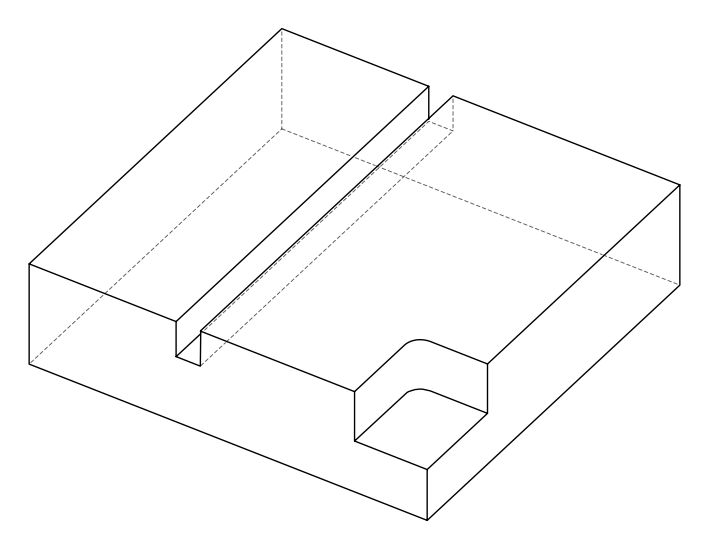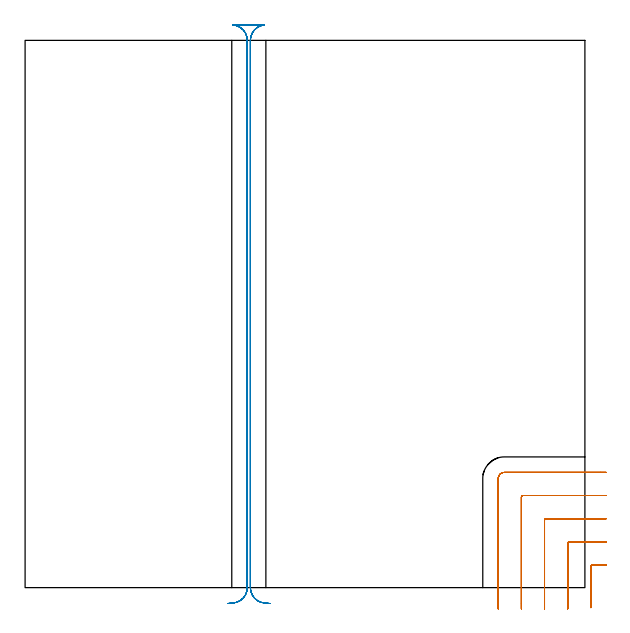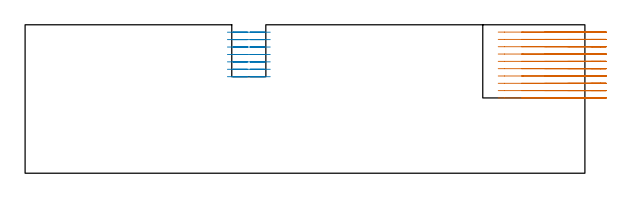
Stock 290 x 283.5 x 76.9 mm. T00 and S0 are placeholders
(PLAN: 2 operations, 0 tool changes, 18 min)
(1 MILL_CORNER_NOTCH_RECTANGULAR | CORNER_NOTCH_RECTANGULAR | NXT0201_012 | Follow Part, ap 4, ae 75% | 8.99 min | 134719 mm3)
(2 MILL_RECTANGULAR_SLOT | SLOT_RECTANGULAR | NXT0201_012 | Follow Part, ap 4, ae 75% | 9.02 min | 134244 mm3)
(TOOL NXT0201_012 | ENDMILL 16mm [2P460-1600-NA 1630] | D16 FL38 Z6)
(OP 1 MILL_CORNER_NOTCH_RECTANGULAR)
G17 G21 G94 G90
T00 M6
G54
G17 G0 G90 X301. Y11.7 S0 M3
G43 Z86.9 H1
Z73.11
G94 G1 X298. F250.
X293.896 F500.
G3 X293.1 Y10.904 R0.8
G1 Y-7.375
Y-10.375 F250.
G0 Z86.9
X301. Y23.7
Z73.11
G1 X298.
X281.896 F500.
G3 X281.1 Y22.904 R0.8
G1 Y-8.
Y-11. F250.
G0 Z86.9
X301. Y35.7
Z73.11
G1 X298.
X269.896 F500.
G3 X269.1 Y34.904 R0.8
G1 Y-8.
Y-11. F250.
G0 Z86.9
X301. Y47.7
Z73.11
G1 X298.
X257.896 F500.
G3 X257.1 Y46.904 R0.8
G1 Y-8.
Y-11. F250.
G0 Z86.9
X301. Y59.7
Z73.11
G1 X298.
X248.3 F500.
G3 X245.1 Y56.5 R3.2
G1 Y-8.
Y-11. F250.
G0 Z86.9
X301. Y11.7
Z69.32
G1 X298.
X293.896 F500.
G3 X293.1 Y10.904 R0.8
G1 Y-7.375
Y-10.375 F250.
G0 Z86.9
X301. Y23.7
Z69.32
G1 X298.
X281.896 F500.
G3 X281.1 Y22.904 R0.8
G1 Y-8.
Y-11. F250.
G0 Z86.9
X301. Y35.7
Z69.32
G1 X298.
X269.896 F500.
G3 X269.1 Y34.904 R0.8
G1 Y-8.
Y-11. F250.
G0 Z86.9
X301. Y47.7
Z69.32
G1 X298.
X257.896 F500.
G3 X257.1 Y46.904 R0.8
G1 Y-8.
Y-11. F250.
G0 Z86.9
X301. Y59.7
Z69.32
G1 X298.
X248.3 F500.
G3 X245.1 Y56.5 R3.2
G1 Y-8.
Y-11. F250.
G0 Z86.9
X301. Y11.7
Z65.53
G1 X298.
X293.896 F500.
G3 X293.1 Y10.904 R0.8
G1 Y-7.375
Y-10.375 F250.
G0 Z86.9
X301. Y23.7
Z65.53
G1 X298.
X281.896 F500.
G3 X281.1 Y22.904 R0.8
G1 Y-8.
Y-11. F250.
G0 Z86.9
X301. Y35.7
Z65.53
G1 X298.
X269.896 F500.
G3 X269.1 Y34.904 R0.8
G1 Y-8.
Y-11. F250.
G0 Z86.9
X301. Y47.7
Z65.53
G1 X298.
X257.896 F500.
G3 X257.1 Y46.904 R0.8
G1 Y-8.
Y-11. F250.
G0 Z86.9
X301. Y59.7
Z65.53
G1 X298.
X248.3 F500.
G3 X245.1 Y56.5 R3.2
G1 Y-8.
Y-11. F250.
G0 Z86.9
X301. Y11.7
Z61.74
G1 X298.
X293.896 F500.
G3 X293.1 Y10.904 R0.8
G1 Y-7.375
Y-10.375 F250.
G0 Z86.9
X301. Y23.7
Z61.74
G1 X298.
X281.896 F500.
G3 X281.1 Y22.904 R0.8
G1 Y-8.
Y-11. F250.
G0 Z86.9
X301. Y35.7
Z61.74
G1 X298.
X269.896 F500.
G3 X269.1 Y34.904 R0.8
G1 Y-8.
Y-11. F250.
G0 Z86.9
X301. Y47.7
Z61.74
G1 X298.
X257.896 F500.
G3 X257.1 Y46.904 R0.8
G1 Y-8.
Y-11. F250.
G0 Z86.9
X301. Y59.7
Z61.74
G1 X298.
X248.3 F500.
G3 X245.1 Y56.5 R3.2
G1 Y-8.
Y-11. F250.
G0 Z86.9
X301. Y11.7
Z57.95
G1 X298.
X293.896 F500.
G3 X293.1 Y10.904 R0.8
G1 Y-7.375
Y-10.375 F250.
G0 Z86.9
X301. Y23.7
Z57.95
G1 X298.
X281.896 F500.
G3 X281.1 Y22.904 R0.8
G1 Y-8.
Y-11. F250.
G0 Z86.9
X301. Y35.7
Z57.95
G1 X298.
X269.896 F500.
G3 X269.1 Y34.904 R0.8
G1 Y-8.
Y-11. F250.
G0 Z86.9
X301. Y47.7
Z57.95
G1 X298.
X257.896 F500.
G3 X257.1 Y46.904 R0.8
G1 Y-8.
Y-11. F250.
G0 Z86.9
X301. Y59.7
Z57.95
G1 X298.
X248.3 F500.
G3 X245.1 Y56.5 R3.2
G1 Y-8.
Y-11. F250.
G0 Z86.9
X301. Y11.7
Z54.16
G1 X298.
X293.896 F500.
G3 X293.1 Y10.904 R0.8
G1 Y-7.375
Y-10.375 F250.
G0 Z86.9
X301. Y23.7
Z54.16
G1 X298.
X281.896 F500.
G3 X281.1 Y22.904 R0.8
G1 Y-8.
Y-11. F250.
G0 Z86.9
X301. Y35.7
Z54.16
G1 X298.
X269.896 F500.
G3 X269.1 Y34.904 R0.8
G1 Y-8.
Y-11. F250.
G0 Z86.9
X301. Y47.7
Z54.16
G1 X298.
X257.896 F500.
G3 X257.1 Y46.904 R0.8
G1 Y-8.
Y-11. F250.
G0 Z86.9
X301. Y59.7
Z54.16
G1 X298.
X248.3 F500.
G3 X245.1 Y56.5 R3.2
G1 Y-8.
Y-11. F250.
G0 Z86.9
X301. Y11.7
Z50.37
G1 X298.
X293.896 F500.
G3 X293.1 Y10.904 R0.8
G1 Y-7.375
Y-10.375 F250.
G0 Z86.9
X301. Y23.7
Z50.37
G1 X298.
X281.896 F500.
G3 X281.1 Y22.904 R0.8
G1 Y-8.
Y-11. F250.
G0 Z86.9
X301. Y35.7
Z50.37
G1 X298.
X269.896 F500.
G3 X269.1 Y34.904 R0.8
G1 Y-8.
Y-11. F250.
G0 Z86.9
X301. Y47.7
Z50.37
G1 X298.
X257.896 F500.
G3 X257.1 Y46.904 R0.8
G1 Y-8.
Y-11. F250.
G0 Z86.9
X301. Y59.7
Z50.37
G1 X298.
X248.3 F500.
G3 X245.1 Y56.5 R3.2
G1 Y-8.
Y-11. F250.
G0 Z86.9
X301. Y11.7
Z46.58
G1 X298.
X293.896 F500.
G3 X293.1 Y10.904 R0.8
G1 Y-7.375
Y-10.375 F250.
G0 Z86.9
X301. Y23.7
Z46.58
G1 X298.
X281.896 F500.
G3 X281.1 Y22.904 R0.8
G1 Y-8.
Y-11. F250.
G0 Z86.9
X301. Y35.7
Z46.58
G1 X298.
X269.896 F500.
G3 X269.1 Y34.904 R0.8
G1 Y-8.
Y-11. F250.
G0 Z86.9
X301. Y47.7
Z46.58
G1 X298.
X257.896 F500.
G3 X257.1 Y46.904 R0.8
G1 Y-8.
Y-11. F250.
G0 Z86.9
X301. Y59.7
Z46.58
G1 X298.
X248.3 F500.
G3 X245.1 Y56.5 R3.2
G1 Y-8.
Y-11. F250.
G0 Z86.9
X301. Y11.7
Z42.79
G1 X298.
X293.896 F500.
G3 X293.1 Y10.904 R0.8
G1 Y-7.375
Y-10.375 F250.
G0 Z86.9
X301. Y23.7
Z42.79
G1 X298.
X281.896 F500.
G3 X281.1 Y22.904 R0.8
G1 Y-8.
Y-11. F250.
G0 Z86.9
X301. Y35.7
Z42.79
G1 X298.
X269.896 F500.
G3 X269.1 Y34.904 R0.8
G1 Y-8.
Y-11. F250.
G0 Z86.9
X301. Y47.7
Z42.79
G1 X298.
X257.896 F500.
G3 X257.1 Y46.904 R0.8
G1 Y-8.
Y-11. F250.
G0 Z86.9
X301. Y59.7
Z42.79
G1 X298.
X248.3 F500.
G3 X245.1 Y56.5 R3.2
G1 Y-8.
Y-11. F250.
G0 Z86.9
X301. Y11.7
Z39.
G1 X298.
X293.896 F500.
G3 X293.1 Y10.904 R0.8
G1 Y-7.375
Y-10.375 F250.
G0 Z86.9
X301. Y23.7
Z39.
G1 X298.
X281.896 F500.
G3 X281.1 Y22.904 R0.8
G1 Y-8.
Y-11. F250.
G0 Z86.9
X301. Y35.7
Z39.
G1 X298.
X269.896 F500.
G3 X269.1 Y34.904 R0.8
G1 Y-8.
Y-11. F250.
G0 Z86.9
X301. Y47.7
Z39.
G1 X298.
X257.896 F500.
G3 X257.1 Y46.904 R0.8
G1 Y-8.
Y-11. F250.
G0 Z86.9
X301. Y59.7
Z39.
G1 X298.
X248.3 F500.
G3 X245.1 Y56.5 R3.2
G1 Y-8.
Y-11. F250.
G0 Z86.9
M5
M2
(OP 2 MILL_RECTANGULAR_SLOT)
G17 G21 G94 G90
T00 M6
G54
G17 G0 G90 X126.997 Y-8.23 S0 M3
G43 Z86.9 H1
Z73.057
G94 G1 X124.008 Y-7.97 F250.
G2 X116.7 Y0. R8. F500.
G1 Y283.5
G2 X124.008 Y291.47 R8.
G1 Y291.5
X107.792
Y291.47
G2 X115.1 Y283.5 R8.
G1 Y0.
G2 X107.792 Y-7.97 R8.
G1 X104.803 Y-8.23 F250.
G0 X126.997 Z69.214
G1 X124.008 Y-7.97
G2 X116.7 Y0. R8. F500.
G1 Y283.5
G2 X124.008 Y291.47 R8.
G1 Y291.5
X107.792
Y291.47
G2 X115.1 Y283.5 R8.
G1 Y0.
G2 X107.792 Y-7.97 R8.
G1 X104.803 Y-8.23 F250.
G0 X126.997 Z65.371
G1 X124.008 Y-7.97
G2 X116.7 Y0. R8. F500.
G1 Y283.5
G2 X124.008 Y291.47 R8.
G1 Y291.5
X107.792
Y291.47
G2 X115.1 Y283.5 R8.
G1 Y0.
G2 X107.792 Y-7.97 R8.
G1 X104.803 Y-8.23 F250.
G0 X126.997 Z61.529
G1 X124.008 Y-7.97
G2 X116.7 Y0. R8. F500.
G1 Y283.5
G2 X124.008 Y291.47 R8.
G1 Y291.5
X107.792
Y291.47
G2 X115.1 Y283.5 R8.
G1 Y0.
G2 X107.792 Y-7.97 R8.
G1 X104.803 Y-8.23 F250.
G0 X126.997 Z57.686
G1 X124.008 Y-7.97
G2 X116.7 Y0. R8. F500.
G1 Y283.5
G2 X124.008 Y291.47 R8.
G1 Y291.5
X107.792
Y291.47
G2 X115.1 Y283.5 R8.
G1 Y0.
G2 X107.792 Y-7.97 R8.
G1 X104.803 Y-8.23 F250.
G0 X126.997 Z53.843
G1 X124.008 Y-7.97
G2 X116.7 Y0. R8. F500.
G1 Y283.5
G2 X124.008 Y291.47 R8.
G1 Y291.5
X107.792
Y291.47
G2 X115.1 Y283.5 R8.
G1 Y0.
G2 X107.792 Y-7.97 R8.
G1 X104.803 Y-8.23 F250.
G0 X126.997 Z50.
G1 X124.008 Y-7.97
G2 X116.7 Y0. R8. F500.
G1 Y283.5
G2 X124.008 Y291.47 R8.
G1 Y291.5
X107.792
Y291.47
G2 X115.1 Y283.5 R8.
G1 Y0.
G2 X107.792 Y-7.97 R8.
G1 X104.803 Y-8.23 F250.
G0 Z86.9
M5
M2
